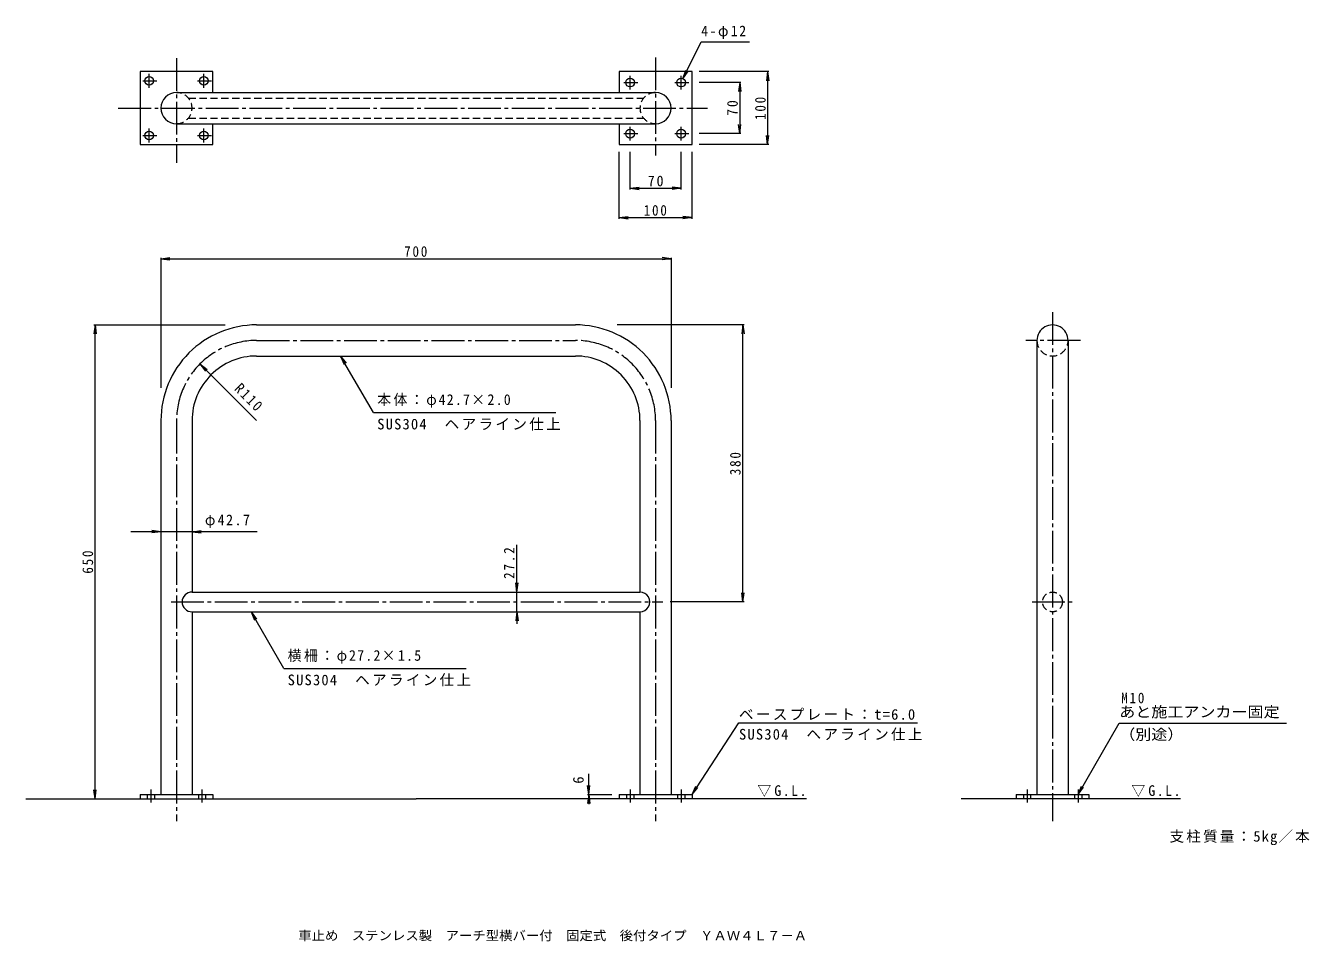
# Model space of a CAD drawing. Units: millimetres at full size, sheet at 1:5. Extents: x -853 to 908, y -681 to 575.
import ezdxf
from ezdxf.enums import TextEntityAlignment as Align

# ---------------------------------------------------------------- set-up
doc = ezdxf.new("R2010")
doc.units = ezdxf.units.MM
doc.header["$LTSCALE"] = 5
doc.linetypes.add('CHAIN2', pattern=[12, 9, -1, 1, -1])
doc.linetypes.add('DASHED2', pattern=[3, 2, -1])
for name, color, linetype, lineweight in [('E-0', 7, 'CHAIN2', 9), ('E-2', 3, 'Continuous', 9), ('E-4', 7, 'Continuous', 9), ('E-5', 7, 'Continuous', 9), ('E-6', 6, 'Continuous', 5)]:
    doc.layers.add(name, color=color, linetype=linetype, lineweight=lineweight)
doc.layers.add('F-5_F-5ﾚｲﾔ', color=2, linetype='Continuous')
doc.styles.add('ＭＳ ゴシック', font='')
doc.styles.get('ＭＳ ゴシック').set_extended_font_data('MS Gothic')

msp = doc.modelspace()

# ---------------------------------------------------------------- linework, layer by layer
at = {"layer": 'E-0'}
for p, q in [((-646.282, 530.562), (-646.282, 386.575)), ((11.018, 531.431), (11.018, 396.852)), ((-692.437, 499.328), (-673.308, 499.328)), ((-683.782, 489.81), (-683.782, 508.7)), ((-617.437, 499.328), (-598.308, 499.328)), ((-608.782, 489.81), (-608.782, 508.7)), ((-32.637, 496.828), (-13.508, 496.828)), ((-23.982, 487.31), (-23.982, 506.2)), ((37.363, 496.828), (56.492, 496.828)), ((46.018, 487.31), (46.018, 506.2)), ((-726.182, 461.828), (82.266, 461.828)), ((-692.437, 424.328), (-673.308, 424.328)), ((-683.782, 414.81), (-683.782, 433.7)), ((-617.437, 424.328), (-598.308, 424.328)), ((-608.782, 414.81), (-608.782, 433.7)), ((-32.637, 426.828), (-13.508, 426.828)), ((-23.982, 417.31), (-23.982, 436.2)), ((37.363, 426.828), (56.492, 426.828)), ((46.018, 417.31), (46.018, 436.2)), ((555.651, 182.077), (555.651, -516.184)), ((-536.281, 143.184), (-98.982, 143.181)), ((593.817, 143.185), (519.086, 143.184)), ((-646.282, 33.183), (-646.282, -516.184)), ((11.018, 33.183), (11.018, -516.184)), ((-653.74, -215.467), (21.107, -215.47)), ((527.57, -215.47), (583.356, -215.47)), ((-681.282, -472.932), (-681.282, -490.599)), ((-611.282, -472.932), (-611.282, -490.599)), ((-23.982, -472.932), (-23.982, -490.599)), ((46.018, -472.932), (46.018, -490.599)), ((520.651, -472.932), (520.651, -490.599)), ((590.651, -472.932), (590.651, -490.599))]:
    msp.add_line(p, q, dxfattribs=at)
at = {"layer": 'E-0', "color": 3, "linetype": 'Continuous'}
for p, q in [((-536.281, 164.534), (-98.982, 164.532)), ((534.301, 143.184), (534.301, -479.466)), ((577.001, 143.184), (577.001, -479.466)), ((-536.281, 121.834), (-98.982, 121.832)), ((-667.632, 33.184), (-667.632, -479.463)), ((-624.932, 33.184), (-624.932, -201.867)), ((-10.332, 33.184), (-10.332, -201.87)), ((32.368, 33.184), (32.368, -479.463)), ((-624.932, -229.067), (-624.932, -479.463)), ((-10.332, -229.07), (-10.332, -479.463)), ((-696.32, -479.463), (-696.282, -479.463)), ((-39.02, -479.463), (-38.982, -479.463)), ((505.613, -479.463), (505.651, -479.463))]:
    msp.add_line(p, q, dxfattribs=at)
for centre, radius, start, end in [((-536.282, 33.184), 131.35, 89.99974, 180), ((-98.982, 33.184), 131.35, 0, 90.00026), ((555.651, 143.184), 21.35, 0.0004, 180.0004), ((-536.282, 33.184), 88.65, 89.99971, 180), ((-98.982, 33.184), 88.65, 0, 90.00029)]:
    msp.add_arc(centre, radius, start, end, dxfattribs=at)
at = {"layer": 'E-0'}
for centre, start, end in [((-536.282, 33.183), 89.99969, 180), ((-98.982, 33.183), 0, 90.00031)]:
    msp.add_arc(centre, 110, start, end, dxfattribs=at)
at = {"layer": 'E-2'}
for p, q in [((-696.282, 511.828), (-696.282, 411.828)), ((-596.282, 511.828), (-696.282, 511.828)), ((-596.282, 483.178), (-596.282, 511.828)), ((-38.982, 511.828), (-38.982, 483.178)), ((61.018, 511.828), (-38.982, 511.828)), ((61.018, 411.828), (61.018, 511.828)), ((-646.282, 483.178), (11.018, 483.178)), ((-646.282, 440.478), (11.018, 440.478)), ((-596.282, 411.828), (-596.282, 440.478)), ((-38.982, 440.478), (-38.982, 411.828)), ((-696.282, 411.828), (-596.282, 411.828)), ((-38.982, 411.828), (61.018, 411.828)), ((-624.932, -201.867), (-10.332, -201.87)), ((-624.932, -229.067), (-10.332, -229.07)), ((-696.282, -479.463), (-596.282, -479.463)), ((-696.282, -479.463), (-696.282, -485.463)), ((-596.282, -479.463), (-596.282, -485.462)), ((-38.982, -479.463), (61.018, -479.463)), ((-38.982, -479.463), (-38.982, -485.463)), ((61.018, -479.463), (61.018, -485.462)), ((505.651, -479.463), (605.651, -479.463)), ((505.651, -479.463), (505.651, -485.463)), ((605.651, -479.463), (605.651, -485.462))]:
    msp.add_line(p, q, dxfattribs=at)
at = {"layer": 'E-2', "linetype": 'DASHED2'}
for p, q in [((-629.824, 475.428), (-5.439, 475.428)), ((-629.824, 448.228), (-5.439, 448.228)), ((-686.282, -479.463), (-686.282, -485.46)), ((-676.282, -479.463), (-676.282, -485.46)), ((-616.282, -479.463), (-616.282, -485.461)), ((-606.282, -479.463), (-606.282, -485.461)), ((-28.982, -479.463), (-28.982, -485.46)), ((-18.982, -479.463), (-18.982, -485.46)), ((41.018, -479.463), (41.018, -485.461)), ((51.018, -479.463), (51.018, -485.461)), ((515.651, -479.463), (515.651, -485.46)), ((525.651, -479.463), (525.651, -485.46)), ((585.651, -479.463), (585.651, -485.461)), ((595.651, -479.463), (595.651, -485.461))]:
    msp.add_line(p, q, dxfattribs=at)
at = {"layer": 'E-2'}
for centre in [(-683.782, 499.328), (-608.782, 499.328), (-23.982, 496.828), (46.018, 496.828), (-683.782, 424.328), (-608.782, 424.328), (-23.982, 426.828), (46.018, 426.828)]:
    msp.add_circle(centre, 6, dxfattribs=at)
at = {"layer": 'E-2', "linetype": 'DASHED2'}
msp.add_circle((555.651, -215.47), 13.6, dxfattribs=at)
at = {"layer": 'E-2'}
for centre, radius, start, end in [((-646.282, 461.828), 21.35, 90, 270), ((11.018, 461.828), 21.35, 270, 90), ((-624.932, -215.467), 13.6, 90, 270), ((-10.332, -215.47), 13.6, 269.9997, 90)]:
    msp.add_arc(centre, radius, start, end, dxfattribs=at)
at = {"layer": 'E-2', "linetype": 'DASHED2'}
for centre, start, end in [((-646.282, 461.828), 270, 90), ((11.018, 461.828), 90, 270), ((555.651, 143.184), 180.00051, 0.00051)]:
    msp.add_arc(centre, 21.35, start, end, dxfattribs=at)
at = {"layer": 'E-4'}
for p, q in [((166.277, 511.828), (71.018, 511.828)), ((164.777, 511.828), (163.146, 499.435)), ((164.777, 511.828), (166.409, 499.435)), ((164.777, 511.828), (164.777, 411.828)), ((128.007, 496.828), (71.018, 496.828)), ((126.507, 496.828), (124.875, 484.435)), ((126.507, 496.828), (128.139, 484.435)), ((126.507, 496.828), (126.507, 426.828)), ((128.007, 426.828), (71.018, 426.828)), ((126.507, 426.828), (124.875, 439.221)), ((126.507, 426.828), (128.139, 439.221)), ((164.777, 411.828), (163.146, 424.221)), ((164.777, 411.828), (166.409, 424.221)), ((166.277, 411.828), (71.018, 411.828)), ((-38.982, 310.153), (-38.982, 401.828)), ((-23.982, 350.423), (-23.982, 401.828)), ((46.018, 350.423), (46.018, 401.828)), ((61.018, 310.153), (61.018, 401.828)), ((-23.982, 351.923), (-11.589, 353.555)), ((46.018, 351.923), (33.625, 353.555)), ((-23.982, 351.923), (-11.589, 350.292)), ((-23.982, 351.923), (46.018, 351.923)), ((46.018, 351.923), (33.625, 350.292)), ((-38.982, 311.653), (-26.589, 313.285)), ((-38.982, 311.653), (-26.589, 310.022)), ((-38.982, 311.653), (61.018, 311.653)), ((61.018, 311.653), (48.625, 313.285)), ((61.018, 311.653), (48.625, 310.022)), ((-667.632, 255.18), (-655.239, 256.811)), ((-667.632, 256.68), (-667.632, 78.025)), ((-667.632, 255.18), (32.368, 255.18)), ((-667.632, 255.18), (-655.239, 253.548)), ((32.368, 255.18), (19.975, 256.811)), ((32.368, 255.18), (19.975, 253.548)), ((32.368, 256.68), (32.368, 78.025)), ((-758.021, 164.534), (-759.652, 152.141)), ((-759.521, 164.534), (-579.343, 164.534)), ((-758.021, -485.465), (-758.021, 164.534)), ((-758.021, 164.534), (-756.389, 152.141)), ((132.434, 164.532), (-41.86, 164.532)), ((130.934, 164.532), (129.303, 152.139)), ((130.934, -215.47), (130.934, 164.532)), ((130.934, 164.532), (132.566, 152.139)), ((-536.282, 33.183), (-614.063, 110.965)), ((-614.063, 110.965), (-604.147, 103.356)), ((-614.063, 110.965), (-606.454, 101.048)), ((-535.591, -119.206), (-708.746, -119.206)), ((-667.632, -119.206), (-680.025, -117.575)), ((-667.632, -119.206), (-680.025, -120.838)), ((-624.932, -119.206), (-612.539, -117.575)), ((-624.932, -119.206), (-612.539, -120.838)), ((-179.274, -201.869), (-179.274, -136.971)), ((-179.274, -201.869), (-177.642, -189.476)), ((130.934, -215.47), (129.303, -203.077)), ((130.934, -215.47), (132.566, -203.077)), ((132.434, -215.47), (31.107, -215.47)), ((-179.274, -229.069), (-180.905, -241.462)), ((-179.274, -229.069), (-177.642, -241.462)), ((-179.274, -229.069), (-179.274, -245.28)), ((-80.752, -479.463), (-80.752, -451.015)), ((-758.021, -485.465), (-759.652, -473.072)), ((-758.021, -485.465), (-756.389, -473.072)), ((-80.752, -479.463), (-82.384, -467.07)), ((-80.752, -479.463), (-79.121, -467.07)), ((-82.252, -479.463), (-49.02, -479.463)), ((-80.752, -479.463), (-79.121, -491.856)), ((-80.752, -485.466), (-80.752, -493.058))]:
    msp.add_line(p, q, dxfattribs=at)
for points in [[(-179.274, -229.069), (-179.274, -201.869), (-180.905, -189.476)], [(-80.752, -485.466), (-80.752, -479.463), (-82.384, -491.856)]]:
    msp.add_lwpolyline(points, dxfattribs=at)
at = {"layer": 'E-5'}
for p, q in [((48.666, 502.213), (73.588, 552.905)), ((73.588, 552.905), (139.838, 552.905)), ((48.666, 502.213), (52.669, 514.054)), ((48.666, 502.213), (55.598, 512.614)), ((-421.048, 121.833), (-416.233, 110.297)), ((-375.944, 44.2), (-125.873, 44.2)), ((-543.945, -229.068), (-539.13, -240.604)), ((-498.841, -306.701), (-248.77, -306.701)), ((61.018, -479.463), (125.46, -381.185)), ((125.46, -381.185), (370.46, -381.185)), ((590.651, -479.463), (647.202, -381.514)), ((647.202, -381.514), (876.519, -381.514)), ((61.018, -479.463), (66.45, -468.204)), ((61.018, -479.463), (69.178, -469.994)), ((590.651, -479.463), (595.435, -467.914)), ((590.651, -479.463), (598.261, -469.546))]:
    msp.add_line(p, q, dxfattribs=at)
for points in [[(-375.944, 44.2), (-421.048, 121.833), (-413.412, 111.936)], [(-498.841, -306.701), (-543.945, -229.068), (-536.308, -238.965)]]:
    msp.add_lwpolyline(points, dxfattribs=at)
at = {"layer": 'E-6'}
for p, q in [((-853.182, -485.465), (-317.632, -485.467)), ((217.918, -485.465), (-317.632, -485.467)), ((555.651, -485.463), (430.251, -485.463)), ((731.051, -485.462), (555.651, -485.463))]:
    msp.add_line(p, q, dxfattribs=at)

# ---------------------------------------------------------------- texts
at = {"layer": 'E-4', "color": 2, "style": 'ＭＳ ゴシック'}
msp.add_text('6', height=14.66, rotation=90, dxfattribs=at).set_placement((-83.252, -464.741), align=Align.BOTTOM_LEFT)
at = {"layer": 'E-4', "color": 2, "char_height": 14.66, "attachment_point": 7, "style": 'ＭＳ ゴシック'}
for s, insert, rotation in [('\\T1.27;\\W0.9;100', (162.277, 445.578), 90), ('\\T1.27;\\W0.95;70', (124.007, 451.203), 90), ('\\T1.28;\\W0.9;R110', (-568, 75.569), 315), ('\\T1.27;\\W0.9;380', (127.934, -41.719), 90), ('\\T1.27;\\W0.9;650', (-760.521, -176.716), 90), ('\\T1.28;\\W0.9;27.2', (-182.274, -183.895), 90)]:
    msp.add_mtext(s, dxfattribs=dict(at, insert=insert, rotation=rotation))
for s, insert in [('\\T1.27;\\W0.95;70', (0.393, 354.423)), ('\\T1.27;\\W0.9;100', (-5.232, 314.153)), ('\\T1.27;\\W0.9;700', (-333.882, 257.68)), ('\\T1.22;\\W0.95;φ42.7', (-607.279, -114.206))]:
    msp.add_mtext(s, dxfattribs=dict(at, insert=insert))
at = {"layer": 'E-5', "color": 2, "style": 'ＭＳ ゴシック', "width": 1.1}
for s, p in [('あと施工アンカー固定', (647.202, -378.014)), ('（別途）', (647.202, -408.915))]:
    msp.add_text(s, height=14.66, dxfattribs=at).set_placement(p, align=Align.BOTTOM_LEFT)
at = {"layer": 'E-5', "color": 2, "char_height": 14.66, "attachment_point": 7, "style": 'ＭＳ ゴシック'}
for s, insert in [('\\T1.22;\\W0.95;4-φ12', (73.588, 556.405)), ('\\T1.18;\\W0.95;本体：φ42.7×2.0', (-370.873, 50.773)), ('\\T1.16;SUS304\u3000ヘアライン仕上', (-370.873, 19.598)), ('\\T1.18;\\W0.95;横柵：φ27.2×1.5', (-493.77, -300.128)), ('\\T1.16;SUS304\u3000ヘアライン仕上', (-493.77, -331.303)), ('\\T1.27;\\W0.9;M10', (649.896, -354.657)), ('\\T1.16;ベースプレート：t=6.0', (125.46, -377.685)), ('\\T1.16;SUS304\u3000ヘアライン仕上', (125.46, -405.845)), ('\\T1.22;\\W0.95;▽G.L.', (150.765, -482.845)), ('\\T1.22;\\W0.95;▽G.L.', (663.898, -482.842))]:
    msp.add_mtext(s, dxfattribs=dict(at, insert=insert))
at = {"layer": 'F-5_F-5ﾚｲﾔ', "style": 'ＭＳ ゴシック', "width": 1.05}
msp.add_text('車止め\u3000ステンレス製\u3000アーチ型横バー付\u3000固定式\u3000後付タイプ\u3000ＹＡＷ４Ｌ７－Ａ', height=12.83, dxfattribs=at).set_placement((-479.25, -683.301), align=Align.BOTTOM_LEFT)
at = {"layer": 'F-5_F-5ﾚｲﾔ', "insert": (716.172, -549.054), "char_height": 14.66, "attachment_point": 7, "style": 'ＭＳ ゴシック'}
msp.add_mtext('\\T1.15;支柱質量：5kg／本', dxfattribs=at)

doc.saveas('drawing.dxf')
